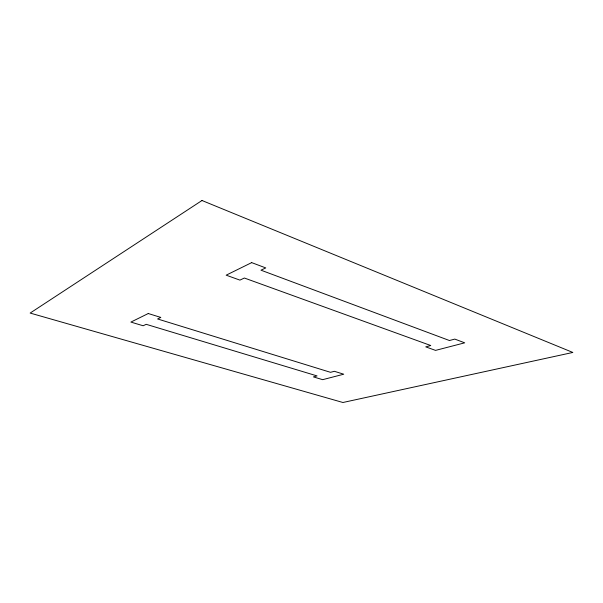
<?xml version="1.0" encoding="UTF-8"?>
<svg xmlns="http://www.w3.org/2000/svg" width="603" height="603" viewBox="0 0 603 603"><rect width="100%" height="100%" fill="white"/><g stroke="black" fill="none" stroke-linecap="round" stroke-linejoin="round"><path stroke-width="0.9" d="M201.99 200.505L30.15 313.07L342.919 402.495L572.85 352.454L201.99 200.505M148.263 313.53L130.881 322.085L143.152 325.763L146.212 324.324L317.065 375.918L313.417 376.898L322.665 379.671L343.74 374.207L334.364 371.297L330.527 372.322L157.579 318.964L160.828 317.427L148.263 313.53M251.677 262.622L226.163 275.179L239.919 280.116L244.373 278.021L430.768 345.519L425.733 346.861L435.554 350.388L464.717 342.828L454.798 339.09L449.446 340.522L260.978 270.182L265.765 267.92L251.677 262.622"/></g></svg>
